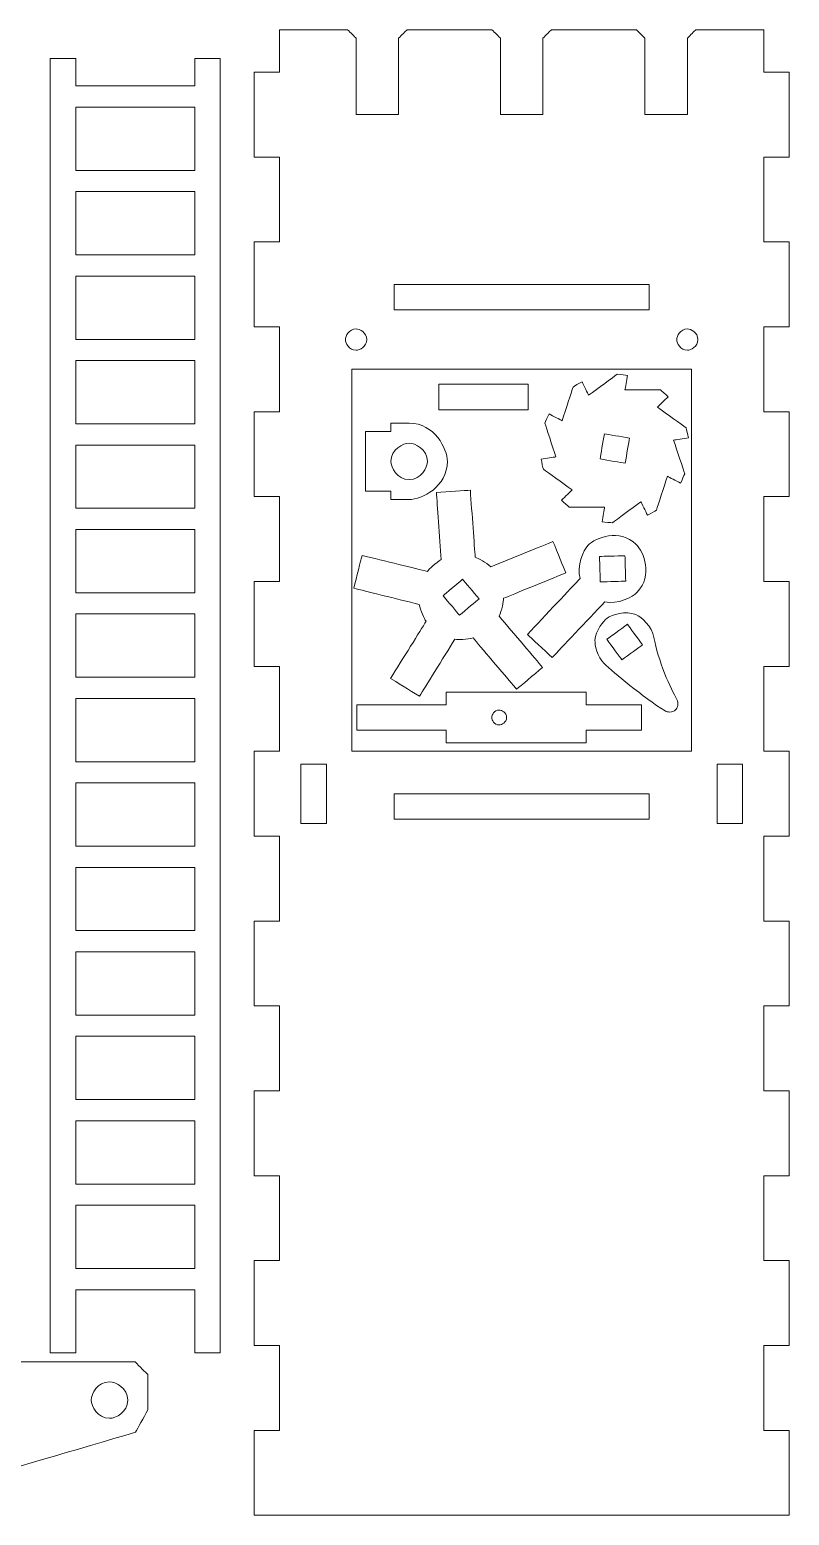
# Model space of a CAD drawing. Header units: millimetres. Extents: x -5059 to 5976, y -2595 to 3315.
# Drawn here: x 1387.6 to 1566.4, y -266.2 to 83.8 of the extents above; entities that cross this region are included whole.
import ezdxf

# ---------------------------------------------------------------- set-up
doc = ezdxf.new("R2010")
doc.units = ezdxf.units.MM
doc.header["$MEASUREMENT"] = 0
doc.layers.add('Make2D$visible$lines', color=7, linetype='Continuous')

msp = doc.modelspace()

# ---------------------------------------------------------------- linework, layer by layer
at = {"layer": 'Make2D$visible$lines', "color": 18, "lineweight": 9}
for points in [[(1446.4299, 73.7996), (1446.4299, 77.1329), (1446.4299, 82.1329), (1446.4299, 83.7996)], [(1446.4299, 83.7996), (1451.7632, 83.7996), (1459.7632, 83.7996), (1462.4299, 83.7996)], [(1462.4299, 83.7996), (1463.0966, 83.1329), (1464.0966, 82.1329), (1464.4299, 81.7996)], [(1464.4299, 81.7996), (1464.4299, 75.7996), (1464.4299, 66.7996), (1464.4299, 63.7996)], [(1474.4299, 81.7996), (1475.0966, 82.4662), (1476.0966, 83.4662), (1476.4299, 83.7996)], [(1474.4299, 63.7996), (1474.4299, 69.7996), (1474.4299, 78.7996), (1474.4299, 81.7996)], [(1496.4299, 83.7996), (1489.7632, 83.7996), (1479.7632, 83.7996), (1476.4299, 83.7996)], [(1496.4299, 83.7996), (1497.0966, 83.1329), (1498.0966, 82.1329), (1498.4299, 81.7996)], [(1498.4299, 81.7996), (1498.4299, 75.7996), (1498.4299, 66.7996), (1498.4299, 63.7996)], [(1508.4299, 81.7996), (1509.0966, 82.4662), (1510.0966, 83.4662), (1510.4299, 83.7996)], [(1508.4299, 63.7996), (1508.4299, 69.7996), (1508.4299, 78.7996), (1508.4299, 81.7996)], [(1530.4299, 83.7996), (1523.7632, 83.7996), (1513.7632, 83.7996), (1510.4299, 83.7996)], [(1530.4299, 83.7996), (1531.0966, 83.1329), (1532.0966, 82.1329), (1532.4299, 81.7996)], [(1532.4299, 81.7996), (1532.4299, 75.7996), (1532.4299, 66.7996), (1532.4299, 63.7996)], [(1542.4299, 81.7996), (1543.0966, 82.4662), (1544.0966, 83.4662), (1544.4299, 83.7996)], [(1542.4299, 63.7996), (1542.4299, 69.7996), (1542.4299, 78.7996), (1542.4299, 81.7996)], [(1560.4299, 83.7996), (1555.0966, 83.7996), (1547.0966, 83.7996), (1544.4299, 83.7996)], [(1560.4299, 83.7996), (1560.4299, 80.4662), (1560.4299, 75.4662), (1560.4299, 73.7996)], [(1398.4299, 77.0496), (1396.4299, 77.0496), (1393.4299, 77.0496), (1392.4299, 77.0496)], [(1392.4299, 77.0496), (1392.4299, -24.6171), (1392.4299, -177.1171), (1392.4299, -227.9504)], [(1398.4299, 77.0496), (1398.4299, 74.8829), (1398.4299, 71.6329), (1398.4299, 70.5496)], [(1426.4299, 70.5496), (1426.4299, 72.7163), (1426.4299, 75.9663), (1426.4299, 77.0496)], [(1432.4299, 77.0496), (1430.4299, 77.0496), (1427.4299, 77.0496), (1426.4299, 77.0496)], [(1432.4299, -227.9504), (1432.4299, -126.2837), (1432.4299, 26.2163), (1432.4299, 77.0496)], [(1440.4299, 73.7996), (1442.4299, 73.7996), (1445.4299, 73.7996), (1446.4299, 73.7996)], [(1440.4299, 73.7996), (1440.4299, 67.1329), (1440.4299, 57.1329), (1440.4299, 53.7996)], [(1560.4299, 73.7996), (1562.4299, 73.7996), (1565.4299, 73.7996), (1566.4299, 73.7996)], [(1566.4299, 73.7996), (1566.4299, 67.1329), (1566.4299, 57.1329), (1566.4299, 53.7996)], [(1398.4299, 70.5496), (1407.7633, 70.5496), (1421.7633, 70.5496), (1426.4299, 70.5496)], [(1426.4299, 65.5496), (1417.0966, 65.5496), (1403.0966, 65.5496), (1398.4299, 65.5496)], [(1398.4299, 65.5496), (1398.4299, 60.5829), (1398.4299, 53.1329), (1398.4299, 50.6496)], [(1426.4299, 50.6496), (1426.4299, 55.6163), (1426.4299, 63.0663), (1426.4299, 65.5496)], [(1464.4299, 63.7996), (1467.7632, 63.7996), (1472.7632, 63.7996), (1474.4299, 63.7996)], [(1498.4299, 63.7996), (1501.7632, 63.7996), (1506.7632, 63.7996), (1508.4299, 63.7996)], [(1532.4299, 63.7996), (1535.7632, 63.7996), (1540.7632, 63.7996), (1542.4299, 63.7996)], [(1446.4299, 53.7996), (1444.4299, 53.7996), (1441.4299, 53.7996), (1440.4299, 53.7996)], [(1446.4299, 33.7996), (1446.4299, 40.4662), (1446.4299, 50.4662), (1446.4299, 53.7996)], [(1560.4299, 53.7996), (1560.4299, 47.1329), (1560.4299, 37.1329), (1560.4299, 33.7996)], [(1566.4299, 53.7996), (1564.4299, 53.7996), (1561.4299, 53.7996), (1560.4299, 53.7996)], [(1398.4299, 50.6496), (1407.7633, 50.6496), (1421.7633, 50.6496), (1426.4299, 50.6496)], [(1426.4299, 45.6496), (1417.0966, 45.6496), (1403.0966, 45.6496), (1398.4299, 45.6496)], [(1398.4299, 45.6496), (1398.4299, 40.6829), (1398.4299, 33.2329), (1398.4299, 30.7496)], [(1426.4299, 30.7496), (1426.4299, 35.7163), (1426.4299, 43.1663), (1426.4299, 45.6496)], [(1440.4299, 33.7996), (1442.4299, 33.7996), (1445.4299, 33.7996), (1446.4299, 33.7996)], [(1440.4299, 13.7996), (1440.4299, 20.4662), (1440.4299, 30.4662), (1440.4299, 33.7996)], [(1560.4299, 33.7996), (1562.4299, 33.7996), (1565.4299, 33.7996), (1566.4299, 33.7996)], [(1566.4299, 33.7996), (1566.4299, 27.1329), (1566.4299, 17.1329), (1566.4299, 13.7996)], [(1398.4299, 30.7496), (1407.7633, 30.7496), (1421.7633, 30.7496), (1426.4299, 30.7496)], [(1426.4299, 25.7496), (1417.0966, 25.7496), (1403.0966, 25.7496), (1398.4299, 25.7496)], [(1398.4299, 25.7496), (1398.4299, 20.7829), (1398.4299, 13.3329), (1398.4299, 10.8496)], [(1426.4299, 10.8496), (1426.4299, 15.8163), (1426.4299, 23.2663), (1426.4299, 25.7496)], [(1473.4299, 23.7996), (1473.4299, 21.7996), (1473.4299, 18.7996), (1473.4299, 17.7996)], [(1533.4299, 23.7996), (1513.4299, 23.7996), (1483.4299, 23.7996), (1473.4299, 23.7996)], [(1533.4299, 17.7996), (1533.4299, 19.7996), (1533.4299, 22.7996), (1533.4299, 23.7996)], [(1473.4299, 17.7996), (1493.4299, 17.7996), (1523.4299, 17.7996), (1533.4299, 17.7996)], [(1398.4299, 10.8496), (1407.7633, 10.8496), (1421.7633, 10.8496), (1426.4299, 10.8496)], [(1446.4299, 13.7996), (1444.4299, 13.7996), (1441.4299, 13.7996), (1440.4299, 13.7996)], [(1446.4299, -6.2004), (1446.4299, 0.4662), (1446.4299, 10.4662), (1446.4299, 13.7996)], [(1560.4299, 13.7996), (1560.4299, 7.1329), (1560.4299, -2.8671), (1560.4299, -6.2004)], [(1566.4299, 13.7996), (1564.4299, 13.7996), (1561.4299, 13.7996), (1560.4299, 13.7996)], [(1426.4299, 5.8496), (1417.0966, 5.8496), (1403.0966, 5.8496), (1398.4299, 5.8496)], [(1398.4299, 5.8496), (1398.4299, 0.8829), (1398.4299, -6.5671), (1398.4299, -9.0504)], [(1426.4299, -9.0504), (1426.4299, -4.0837), (1426.4299, 3.3663), (1426.4299, 5.8496)], [(1463.4299, 3.7996), (1463.4299, -26.2004), (1463.4299, -71.2004), (1463.4299, -86.2004)], [(1543.4299, 3.7996), (1516.7632, 3.7996), (1476.7632, 3.7996), (1463.4299, 3.7996)], [(1543.4299, -86.2004), (1543.4299, -56.2004), (1543.4299, -11.2004), (1543.4299, 3.7996)], [(1483.9146, -5.7283), (1483.9146, -3.7283), (1483.9146, -0.7283), (1483.9146, 0.2717)], [(1483.9146, 0.2717), (1490.9146, 0.2717), (1501.4146, 0.2717), (1504.9146, 0.2717)], [(1504.9146, 0.2717), (1504.9146, -1.7283), (1504.9146, -4.7283), (1504.9146, -5.7283)], [(1517.6303, 0.8389), (1516.8993, 0.4801), (1515.8598, -0.1561), (1515.5228, -0.3845)], [(1517.6303, 0.8389), (1518.1443, -0.2084), (1518.9154, -1.7794), (1519.1725, -2.303)], [(1519.1725, -2.303), (1521.4192, -0.662), (1524.7894, 1.7995), (1525.9127, 2.62)], [(1525.9127, 2.62), (1526.7266, 2.5934), (1527.9357, 2.4407), (1528.3368, 2.371)], [(1528.3368, 2.371), (1528.1371, 1.2216), (1527.8375, -0.5026), (1527.7377, -1.0773)], [(1512.9635, -8.3291), (1513.8166, -5.6809), (1515.0963, -1.7086), (1515.5228, -0.3845)], [(1527.7377, -1.0773), (1530.5199, -1.0704), (1534.6932, -1.0599), (1536.0843, -1.0564)], [(1537.8991, -2.6826), (1537.0619, -3.4952), (1535.8061, -4.714), (1535.3875, -5.1202)], [(1537.8991, -2.6826), (1537.332, -2.0983), (1536.4057, -1.3063), (1536.0843, -1.0564)], [(1440.4299, -6.2004), (1442.4299, -6.2004), (1445.4299, -6.2004), (1446.4299, -6.2004)], [(1440.4299, -26.2004), (1440.4299, -19.5338), (1440.4299, -9.5338), (1440.4299, -6.2004)], [(1483.9146, -5.7283), (1490.9146, -5.7283), (1501.4146, -5.7283), (1504.9146, -5.7283)], [(1509.8691, -6.6937), (1509.4886, -7.4136), (1509.0216, -8.5394), (1508.8832, -8.9222)], [(1509.8691, -6.6937), (1510.9005, -7.2389), (1512.4478, -8.0566), (1512.9635, -8.3291)], [(1535.3875, -5.1202), (1537.6425, -6.7499), (1541.025, -9.1945), (1542.1524, -10.0093)], [(1560.4299, -6.2004), (1562.4299, -6.2004), (1565.4299, -6.2004), (1566.4299, -6.2004)], [(1566.4299, -6.2004), (1566.4299, -12.8671), (1566.4299, -22.8671), (1566.4299, -26.2004)], [(1398.4299, -9.0504), (1407.7633, -9.0504), (1421.7633, -9.0504), (1426.4299, -9.0504)], [(1472.6189, -10.8966), (1472.6189, -10.23), (1472.6189, -9.23), (1472.6189, -8.8966)], [(1472.6189, -8.8966), (1474.0523, -8.8966), (1476.2023, -8.8966), (1476.9189, -8.8966)], [(1511.4824, -16.8539), (1510.616, -14.21), (1509.3164, -10.2442), (1508.8832, -8.9222)], [(1542.6647, -12.3917), (1542.5494, -11.5857), (1542.2655, -10.4004), (1542.1524, -10.0093)], [(1466.6189, -24.8966), (1466.6189, -20.23), (1466.6189, -13.23), (1466.6189, -10.8966)], [(1466.6189, -10.8966), (1468.6189, -10.8966), (1471.6189, -10.8966), (1472.6189, -10.8966)], [(1522.899, -11.4015), (1522.5567, -13.3719), (1522.0431, -16.3277), (1521.872, -17.3129)], [(1528.8105, -12.4285), (1526.84, -12.0862), (1523.8843, -11.5726), (1522.899, -11.4015)], [(1527.7834, -18.34), (1528.1258, -16.3695), (1528.6393, -13.4138), (1528.8105, -12.4285)], [(1542.6647, -12.3917), (1541.5098, -12.557), (1539.7775, -12.8049), (1539.2, -12.8875)], [(1539.2, -12.8875), (1540.0664, -15.5314), (1541.366, -19.4972), (1541.7992, -20.8192)], [(1426.4299, -14.0504), (1417.0966, -14.0504), (1403.0966, -14.0504), (1398.4299, -14.0504)], [(1398.4299, -14.0504), (1398.4299, -19.0171), (1398.4299, -26.4671), (1398.4299, -28.9504)], [(1426.4299, -28.9504), (1426.4299, -23.9837), (1426.4299, -16.5337), (1426.4299, -14.0504)], [(1508.0177, -17.3497), (1509.1726, -17.1844), (1510.9049, -16.9365), (1511.4824, -16.8539)], [(1508.0177, -17.3497), (1508.133, -18.1557), (1508.4169, -19.341), (1508.53, -19.7321)], [(1521.872, -17.3129), (1523.8424, -17.6552), (1526.7982, -18.1688), (1527.7834, -18.34)], [(1515.2949, -24.6212), (1513.0399, -22.9915), (1509.6575, -20.5469), (1508.53, -19.7321)], [(1540.8134, -23.0477), (1541.1938, -22.3278), (1541.6608, -21.2021), (1541.7992, -20.8192)], [(1537.7189, -21.4123), (1536.8658, -24.0605), (1535.5862, -28.0328), (1535.1596, -29.3569)], [(1540.8134, -23.0477), (1539.7819, -22.5025), (1538.2347, -21.6848), (1537.7189, -21.4123)], [(1446.4299, -26.2004), (1444.4299, -26.2004), (1441.4299, -26.2004), (1440.4299, -26.2004)], [(1446.4299, -46.2004), (1446.4299, -39.5338), (1446.4299, -29.5338), (1446.4299, -26.2004)], [(1472.6189, -24.8966), (1470.6189, -24.8966), (1467.6189, -24.8966), (1466.6189, -24.8966)], [(1472.6189, -26.8966), (1472.6189, -26.23), (1472.6189, -25.23), (1472.6189, -24.8966)], [(1476.9189, -26.8966), (1475.4856, -26.8966), (1473.3356, -26.8966), (1472.6189, -26.8966)], [(1483.3503, -25.2633), (1486.01, -25.0706), (1489.9995, -24.7816), (1491.3294, -24.6852)], [(1484.4945, -41.0567), (1484.1131, -35.7923), (1483.541, -27.8956), (1483.3503, -25.2633)], [(1491.3294, -24.6852), (1491.7108, -29.9497), (1492.2829, -37.8464), (1492.4736, -40.4787)], [(1512.7833, -27.0588), (1513.6205, -26.2462), (1514.8763, -25.0274), (1515.2949, -24.6212)], [(1512.7833, -27.0588), (1513.3504, -27.6431), (1514.2767, -28.4351), (1514.5981, -28.685)], [(1531.51, -27.4384), (1529.2632, -29.0794), (1525.8931, -31.5409), (1524.7697, -32.3614)], [(1533.0522, -30.5803), (1532.5381, -29.533), (1531.767, -27.962), (1531.51, -27.4384)], [(1560.4299, -26.2004), (1560.4299, -32.8671), (1560.4299, -42.8671), (1560.4299, -46.2004)], [(1566.4299, -26.2004), (1564.4299, -26.2004), (1561.4299, -26.2004), (1560.4299, -26.2004)], [(1398.4299, -28.9504), (1407.7633, -28.9504), (1421.7633, -28.9504), (1426.4299, -28.9504)], [(1522.9447, -28.6641), (1520.1625, -28.671), (1515.9892, -28.6815), (1514.5981, -28.685)], [(1522.3456, -32.1124), (1522.5453, -30.963), (1522.8449, -29.2388), (1522.9447, -28.6641)], [(1533.0522, -30.5803), (1533.7831, -30.2215), (1534.8226, -29.5853), (1535.1596, -29.3569)], [(1426.4299, -33.9504), (1417.0966, -33.9504), (1403.0966, -33.9504), (1398.4299, -33.9504)], [(1398.4299, -33.9504), (1398.4299, -38.9171), (1398.4299, -46.3671), (1398.4299, -48.8504)], [(1426.4299, -48.8504), (1426.4299, -43.8837), (1426.4299, -36.4337), (1426.4299, -33.9504)], [(1522.3456, -32.1124), (1523.1479, -32.2518), (1524.3628, -32.3481), (1524.7697, -32.3614)], [(1496.1277, -42.7493), (1501.0166, -40.7598), (1508.3501, -37.7755), (1510.7946, -36.7807)], [(1510.7946, -36.7807), (1511.7997, -39.2507), (1513.3075, -42.9556), (1513.81, -44.1906)], [(1517.1689, -45.507), (1516.2862, -42.5571), (1517.9584, -38.8427), (1519.015, -37.7229)], [(1463.9159, -47.8053), (1464.5545, -45.2163), (1465.5125, -41.3327), (1465.8318, -40.0382)], [(1465.8318, -40.0382), (1470.9565, -41.3023), (1478.6435, -43.1984), (1481.2058, -43.8304)], [(1484.4945, -41.0567), (1483.1946, -41.7398), (1481.6521, -43.2474), (1481.2058, -43.8304)], [(1496.1277, -42.7493), (1495.0764, -41.7242), (1493.166, -40.723), (1492.4736, -40.4787)], [(1527.7451, -40.1283), (1525.746, -40.1861), (1522.7472, -40.2729), (1521.7477, -40.3018)], [(1521.7477, -40.3018), (1521.8055, -42.301), (1521.8923, -45.2997), (1521.9212, -46.2993)], [(1527.9187, -46.1257), (1527.8609, -44.1266), (1527.774, -41.1278), (1527.7451, -40.1283)], [(1513.81, -44.1906), (1508.9211, -46.1801), (1501.5877, -49.1645), (1499.1432, -50.1592)], [(1398.4299, -48.8504), (1407.7633, -48.8504), (1421.7633, -48.8504), (1426.4299, -48.8504)], [(1440.4299, -46.2004), (1442.4299, -46.2004), (1445.4299, -46.2004), (1446.4299, -46.2004)], [(1440.4299, -66.2004), (1440.4299, -59.5338), (1440.4299, -49.5338), (1440.4299, -46.2004)], [(1479.2899, -51.5976), (1474.1653, -50.3335), (1466.4782, -48.4374), (1463.9159, -47.8053)], [(1489.5055, -45.6815), (1487.9766, -46.9709), (1485.6833, -48.9051), (1484.9189, -49.5497)], [(1493.3737, -50.2681), (1492.0843, -48.7392), (1490.1502, -46.446), (1489.5055, -45.6815)], [(1504.7652, -58.65), (1508.8998, -54.269), (1515.1016, -47.6974), (1517.1689, -45.507)], [(1521.9212, -46.2993), (1523.9203, -46.2415), (1526.9191, -46.1547), (1527.9187, -46.1257)], [(1522.987, -50.9979), (1525.9831, -51.7085), (1529.5946, -49.8243), (1530.6513, -48.7046)], [(1560.4299, -46.2004), (1562.4299, -46.2004), (1565.4299, -46.2004), (1566.4299, -46.2004)], [(1566.4299, -46.2004), (1566.4299, -52.8671), (1566.4299, -62.8671), (1566.4299, -66.2004)], [(1479.2899, -51.5976), (1479.5379, -53.0449), (1480.495, -54.9778), (1480.9115, -55.5824)], [(1484.9189, -49.5497), (1486.2083, -51.0786), (1488.1424, -53.3719), (1488.7872, -54.1364)], [(1488.7872, -54.1364), (1490.316, -52.8469), (1492.6093, -50.9128), (1493.3737, -50.2681)], [(1498.1129, -54.3362), (1498.763, -53.0195), (1499.1248, -50.8932), (1499.1432, -50.1592)], [(1522.987, -50.9979), (1518.8525, -55.3789), (1512.6506, -61.9504), (1510.5834, -64.1409)], [(1426.4299, -53.8504), (1417.0966, -53.8504), (1403.0966, -53.8504), (1398.4299, -53.8504)], [(1398.4299, -53.8504), (1398.4299, -58.8171), (1398.4299, -66.2671), (1398.4299, -68.7504)], [(1426.4299, -68.7504), (1426.4299, -63.7837), (1426.4299, -56.3337), (1426.4299, -53.8504)], [(1472.554, -69.0321), (1475.3399, -64.5489), (1479.5187, -57.824), (1480.9115, -55.5824)], [(1498.1129, -54.3362), (1501.5158, -58.3711), (1506.6203, -64.4234), (1508.3217, -66.4408)], [(1491.9974, -59.4939), (1490.59, -59.9126), (1488.4331, -59.9105), (1487.7065, -59.8047)], [(1502.2063, -71.5985), (1498.8034, -67.5636), (1493.6989, -61.5113), (1491.9974, -59.4939)], [(1510.5834, -64.1409), (1508.644, -62.3105), (1505.7349, -59.5651), (1504.7652, -58.65)], [(1528.3198, -56.2808), (1526.7039, -57.4593), (1524.28, -59.2271), (1523.4721, -59.8163)], [(1531.8553, -61.1284), (1530.6768, -59.5125), (1528.909, -57.0887), (1528.3198, -56.2808)], [(1534.5761, -59.3686), (1535.4103, -64.5928), (1538.5927, -71.7149), (1539.9754, -73.9699)], [(1487.7065, -59.8047), (1484.9208, -64.288), (1480.742, -71.0129), (1479.3491, -73.2545)], [(1523.4721, -59.8163), (1524.6506, -61.4322), (1526.4184, -63.856), (1527.0077, -64.664)], [(1527.0077, -64.664), (1528.6235, -63.4855), (1531.0474, -61.7177), (1531.8553, -61.1284)], [(1446.4299, -66.2004), (1444.4299, -66.2004), (1441.4299, -66.2004), (1440.4299, -66.2004)], [(1446.4299, -86.2004), (1446.4299, -79.5338), (1446.4299, -69.5338), (1446.4299, -66.2004)], [(1508.3217, -66.4408), (1506.2832, -68.16), (1503.2255, -70.7389), (1502.2063, -71.5985)], [(1537.2092, -76.7106), (1532.0377, -73.4733), (1525.0381, -67.6426), (1522.8312, -65.5366)], [(1560.4299, -66.2004), (1560.4299, -72.8671), (1560.4299, -82.8671), (1560.4299, -86.2004)], [(1566.4299, -66.2004), (1564.4299, -66.2004), (1561.4299, -66.2004), (1560.4299, -66.2004)], [(1398.4299, -68.7504), (1407.7633, -68.7504), (1421.7633, -68.7504), (1426.4299, -68.7504)], [(1479.3491, -73.2545), (1477.0841, -71.8471), (1473.6866, -69.7359), (1472.554, -69.0321)], [(1485.6189, -75.2354), (1485.6189, -74.2354), (1485.6189, -72.7354), (1485.6189, -72.2354)], [(1485.6189, -72.2354), (1496.6189, -72.2354), (1513.1189, -72.2354), (1518.6189, -72.2354)], [(1518.6189, -72.2354), (1518.6189, -73.2354), (1518.6189, -74.7354), (1518.6189, -75.2354)], [(1426.4299, -73.7504), (1417.0966, -73.7504), (1403.0966, -73.7504), (1398.4299, -73.7504)], [(1398.4299, -73.7504), (1398.4299, -78.7171), (1398.4299, -86.1671), (1398.4299, -88.6504)], [(1426.4299, -88.6504), (1426.4299, -83.6837), (1426.4299, -76.2337), (1426.4299, -73.7504)], [(1464.6189, -81.2354), (1464.6189, -79.2354), (1464.6189, -76.2354), (1464.6189, -75.2354)], [(1485.6189, -75.2354), (1478.6189, -75.2354), (1468.1189, -75.2354), (1464.6189, -75.2354)], [(1531.6189, -75.2354), (1527.2856, -75.2354), (1520.7856, -75.2354), (1518.6189, -75.2354)], [(1531.6189, -75.2354), (1531.6189, -77.2354), (1531.6189, -80.2354), (1531.6189, -81.2354)], [(1464.6189, -81.2354), (1471.6189, -81.2354), (1482.1189, -81.2354), (1485.6189, -81.2354)], [(1485.6189, -84.2354), (1485.6189, -83.2354), (1485.6189, -81.7354), (1485.6189, -81.2354)], [(1518.6189, -81.2354), (1518.6189, -82.2354), (1518.6189, -83.7354), (1518.6189, -84.2354)], [(1518.6189, -81.2354), (1522.9523, -81.2354), (1529.4523, -81.2354), (1531.6189, -81.2354)], [(1440.4299, -86.2004), (1442.4299, -86.2004), (1445.4299, -86.2004), (1446.4299, -86.2004)], [(1440.4299, -106.2004), (1440.4299, -99.5338), (1440.4299, -89.5338), (1440.4299, -86.2004)], [(1463.4299, -86.2004), (1490.0966, -86.2004), (1530.0966, -86.2004), (1543.4299, -86.2004)], [(1518.6189, -84.2354), (1507.6189, -84.2354), (1491.1189, -84.2354), (1485.6189, -84.2354)], [(1560.4299, -86.2004), (1562.4299, -86.2004), (1565.4299, -86.2004), (1566.4299, -86.2004)], [(1566.4299, -86.2004), (1566.4299, -92.8671), (1566.4299, -102.8671), (1566.4299, -106.2004)], [(1398.4299, -88.6504), (1407.7633, -88.6504), (1421.7633, -88.6504), (1426.4299, -88.6504)], [(1451.4299, -89.2004), (1451.4299, -93.8671), (1451.4299, -100.8671), (1451.4299, -103.2004)], [(1457.4299, -89.2004), (1455.4299, -89.2004), (1452.4299, -89.2004), (1451.4299, -89.2004)], [(1457.4299, -103.2004), (1457.4299, -98.5338), (1457.4299, -91.5338), (1457.4299, -89.2004)], [(1549.4299, -89.2004), (1549.4299, -93.8671), (1549.4299, -100.8671), (1549.4299, -103.2004)], [(1555.4299, -89.2004), (1553.4299, -89.2004), (1550.4299, -89.2004), (1549.4299, -89.2004)], [(1555.4299, -103.2004), (1555.4299, -98.5338), (1555.4299, -91.5338), (1555.4299, -89.2004)], [(1426.4299, -93.6504), (1417.0966, -93.6504), (1403.0966, -93.6504), (1398.4299, -93.6504)], [(1398.4299, -93.6504), (1398.4299, -98.6171), (1398.4299, -106.0671), (1398.4299, -108.5504)], [(1426.4299, -108.5504), (1426.4299, -103.5837), (1426.4299, -96.1337), (1426.4299, -93.6504)], [(1473.4299, -96.2004), (1473.4299, -98.2004), (1473.4299, -101.2004), (1473.4299, -102.2004)], [(1533.4299, -96.2004), (1513.4299, -96.2004), (1483.4299, -96.2004), (1473.4299, -96.2004)], [(1533.4299, -102.2004), (1533.4299, -100.2004), (1533.4299, -97.2004), (1533.4299, -96.2004)], [(1451.4299, -103.2004), (1453.4299, -103.2004), (1456.4299, -103.2004), (1457.4299, -103.2004)], [(1473.4299, -102.2004), (1493.4299, -102.2004), (1523.4299, -102.2004), (1533.4299, -102.2004)], [(1549.4299, -103.2004), (1551.4299, -103.2004), (1554.4299, -103.2004), (1555.4299, -103.2004)], [(1446.4299, -106.2004), (1444.4299, -106.2004), (1441.4299, -106.2004), (1440.4299, -106.2004)], [(1446.4299, -126.2004), (1446.4299, -119.5338), (1446.4299, -109.5338), (1446.4299, -106.2004)], [(1560.4299, -106.2004), (1560.4299, -112.8671), (1560.4299, -122.8671), (1560.4299, -126.2004)], [(1566.4299, -106.2004), (1564.4299, -106.2004), (1561.4299, -106.2004), (1560.4299, -106.2004)], [(1398.4299, -108.5504), (1407.7633, -108.5504), (1421.7633, -108.5504), (1426.4299, -108.5504)], [(1426.4299, -113.5504), (1417.0966, -113.5504), (1403.0966, -113.5504), (1398.4299, -113.5504)], [(1398.4299, -113.5504), (1398.4299, -118.5171), (1398.4299, -125.9671), (1398.4299, -128.4504)], [(1426.4299, -128.4504), (1426.4299, -123.4837), (1426.4299, -116.0337), (1426.4299, -113.5504)], [(1398.4299, -128.4504), (1407.7633, -128.4504), (1421.7633, -128.4504), (1426.4299, -128.4504)], [(1440.4299, -126.2004), (1442.4299, -126.2004), (1445.4299, -126.2004), (1446.4299, -126.2004)], [(1440.4299, -146.2004), (1440.4299, -139.5338), (1440.4299, -129.5338), (1440.4299, -126.2004)], [(1560.4299, -126.2004), (1562.4299, -126.2004), (1565.4299, -126.2004), (1566.4299, -126.2004)], [(1566.4299, -126.2004), (1566.4299, -132.8671), (1566.4299, -142.8671), (1566.4299, -146.2004)], [(1426.4299, -133.4504), (1417.0966, -133.4504), (1403.0966, -133.4504), (1398.4299, -133.4504)], [(1398.4299, -133.4504), (1398.4299, -138.4171), (1398.4299, -145.8671), (1398.4299, -148.3504)], [(1426.4299, -148.3504), (1426.4299, -143.3837), (1426.4299, -135.9337), (1426.4299, -133.4504)], [(1446.4299, -146.2004), (1444.4299, -146.2004), (1441.4299, -146.2004), (1440.4299, -146.2004)], [(1446.4299, -166.2004), (1446.4299, -159.5338), (1446.4299, -149.5338), (1446.4299, -146.2004)], [(1560.4299, -146.2004), (1560.4299, -152.8671), (1560.4299, -162.8671), (1560.4299, -166.2004)], [(1566.4299, -146.2004), (1564.4299, -146.2004), (1561.4299, -146.2004), (1560.4299, -146.2004)], [(1398.4299, -148.3504), (1407.7633, -148.3504), (1421.7633, -148.3504), (1426.4299, -148.3504)], [(1426.4299, -153.3504), (1417.0966, -153.3504), (1403.0966, -153.3504), (1398.4299, -153.3504)], [(1398.4299, -153.3504), (1398.4299, -158.3171), (1398.4299, -165.7671), (1398.4299, -168.2504)], [(1426.4299, -168.2504), (1426.4299, -163.2837), (1426.4299, -155.8337), (1426.4299, -153.3504)], [(1440.4299, -166.2004), (1442.4299, -166.2004), (1445.4299, -166.2004), (1446.4299, -166.2004)], [(1440.4299, -186.2004), (1440.4299, -179.5338), (1440.4299, -169.5338), (1440.4299, -166.2004)], [(1560.4299, -166.2004), (1562.4299, -166.2004), (1565.4299, -166.2004), (1566.4299, -166.2004)], [(1566.4299, -166.2004), (1566.4299, -172.8671), (1566.4299, -182.8671), (1566.4299, -186.2004)], [(1398.4299, -168.2504), (1407.7633, -168.2504), (1421.7633, -168.2504), (1426.4299, -168.2504)], [(1426.4299, -173.2504), (1417.0966, -173.2504), (1403.0966, -173.2504), (1398.4299, -173.2504)], [(1398.4299, -173.2504), (1398.4299, -178.2171), (1398.4299, -185.6671), (1398.4299, -188.1504)], [(1426.4299, -188.1504), (1426.4299, -183.1837), (1426.4299, -175.7337), (1426.4299, -173.2504)], [(1398.4299, -188.1504), (1407.7633, -188.1504), (1421.7633, -188.1504), (1426.4299, -188.1504)], [(1446.4299, -186.2004), (1444.4299, -186.2004), (1441.4299, -186.2004), (1440.4299, -186.2004)], [(1446.4299, -206.2004), (1446.4299, -199.5338), (1446.4299, -189.5338), (1446.4299, -186.2004)], [(1560.4299, -186.2004), (1560.4299, -192.8671), (1560.4299, -202.8671), (1560.4299, -206.2004)], [(1566.4299, -186.2004), (1564.4299, -186.2004), (1561.4299, -186.2004), (1560.4299, -186.2004)], [(1426.4299, -193.1504), (1417.0966, -193.1504), (1403.0966, -193.1504), (1398.4299, -193.1504)], [(1398.4299, -193.1504), (1398.4299, -198.1171), (1398.4299, -205.5671), (1398.4299, -208.0504)], [(1426.4299, -208.0504), (1426.4299, -203.0837), (1426.4299, -195.6337), (1426.4299, -193.1504)], [(1440.4299, -206.2004), (1442.4299, -206.2004), (1445.4299, -206.2004), (1446.4299, -206.2004)], [(1440.4299, -226.2004), (1440.4299, -219.5338), (1440.4299, -209.5338), (1440.4299, -206.2004)], [(1560.4299, -206.2004), (1562.4299, -206.2004), (1565.4299, -206.2004), (1566.4299, -206.2004)], [(1566.4299, -206.2004), (1566.4299, -212.8671), (1566.4299, -222.8671), (1566.4299, -226.2004)], [(1398.4299, -208.0504), (1407.7633, -208.0504), (1421.7633, -208.0504), (1426.4299, -208.0504)], [(1426.4299, -213.0504), (1417.0966, -213.0504), (1403.0966, -213.0504), (1398.4299, -213.0504)], [(1398.4299, -213.0504), (1398.4299, -218.0171), (1398.4299, -225.4671), (1398.4299, -227.9504)], [(1426.4299, -227.9504), (1426.4299, -222.9837), (1426.4299, -215.5337), (1426.4299, -213.0504)], [(1446.4299, -226.2004), (1444.4299, -226.2004), (1441.4299, -226.2004), (1440.4299, -226.2004)], [(1446.4299, -246.2004), (1446.4299, -239.5338), (1446.4299, -229.5338), (1446.4299, -226.2004)], [(1560.4299, -226.2004), (1560.4299, -232.8671), (1560.4299, -242.8671), (1560.4299, -246.2004)], [(1566.4299, -226.2004), (1564.4299, -226.2004), (1561.4299, -226.2004), (1560.4299, -226.2004)], [(1352.4023, -230.0547), (1372.3954, -230.0547), (1402.3849, -230.0547), (1412.3815, -230.0547)], [(1392.4299, -227.9504), (1394.4299, -227.9504), (1397.4299, -227.9504), (1398.4299, -227.9504)], [(1412.3815, -230.0547), (1413.3815, -231.0547), (1414.8815, -232.5547), (1415.3815, -233.0547)], [(1426.4299, -227.9504), (1428.4299, -227.9504), (1431.4299, -227.9504), (1432.4299, -227.9504)], [(1415.3815, -233.0547), (1415.3815, -235.8265), (1415.3815, -239.9842), (1415.3815, -241.3701)], [(1415.3815, -241.3701), (1414.4219, -243.1262), (1412.9825, -245.7604), (1412.5027, -246.6385)], [(1412.5027, -246.6385), (1399.5288, -250.4439), (1380.068, -256.152), (1373.581, -258.0547)], [(1440.4299, -246.2004), (1442.4299, -246.2004), (1445.4299, -246.2004), (1446.4299, -246.2004)], [(1440.4299, -266.2004), (1440.4299, -259.5338), (1440.4299, -249.5338), (1440.4299, -246.2004)], [(1560.4299, -246.2004), (1562.4299, -246.2004), (1565.4299, -246.2004), (1566.4299, -246.2004)], [(1566.4299, -246.2004), (1566.4299, -252.8671), (1566.4299, -262.8671), (1566.4299, -266.2004)], [(1566.4299, -266.2004), (1524.4299, -266.2004), (1461.4299, -266.2004), (1440.4299, -266.2004)]]:
    msp.add_open_spline(points, degree=3, dxfattribs=at)
for points in [[(1466.9299, 10.7996), (1466.9299, 12.4662), (1465.2632, 13.2996), (1464.4299, 13.2996), (1464.4299, 13.2996), (1462.7632, 13.2996), (1461.9299, 11.6329), (1461.9299, 10.7996)], [(1466.9299, 10.7996), (1466.9299, 9.1329), (1465.2632, 8.2996), (1464.4299, 8.2996), (1464.4299, 8.2996), (1462.7632, 8.2996), (1461.9299, 9.9662), (1461.9299, 10.7996)], [(1544.9299, 10.7996), (1544.9299, 12.4662), (1543.2632, 13.2996), (1542.4299, 13.2996), (1542.4299, 13.2996), (1540.7632, 13.2996), (1539.9299, 11.6329), (1539.9299, 10.7996)], [(1544.9299, 10.7996), (1544.9299, 9.1329), (1543.2632, 8.2996), (1542.4299, 8.2996), (1542.4299, 8.2996), (1540.7632, 8.2996), (1539.9299, 9.9662), (1539.9299, 10.7996)], [(1476.9189, -8.8966), (1482.9189, -8.8966), (1485.9189, -14.8966), (1485.9189, -17.8966), (1485.9189, -17.8966), (1485.9189, -23.8966), (1479.9189, -26.8966), (1476.9189, -26.8966)], [(1476.9189, -22.1966), (1474.0523, -22.1966), (1472.6189, -19.33), (1472.6189, -17.8966), (1472.6189, -17.8966), (1472.6189, -15.03), (1475.4856, -13.5966), (1476.9189, -13.5966)], [(1476.9189, -22.1966), (1479.7856, -22.1966), (1481.2189, -19.33), (1481.2189, -17.8966), (1481.2189, -17.8966), (1481.2189, -15.03), (1478.3523, -13.5966), (1476.9189, -13.5966)], [(1530.6513, -48.7046), (1534.3118, -44.8259), (1532.2634, -39.226), (1530.324, -37.3957), (1530.324, -37.3957), (1526.4453, -33.7351), (1520.8453, -35.7836), (1519.015, -37.7229)], [(1522.8312, -65.5366), (1521.2526, -64.0302), (1520.607, -61.0998), (1520.6789, -60.0112), (1520.6789, -60.0112), (1520.8227, -57.834), (1522.6574, -55.4596), (1523.5389, -54.8168)], [(1534.5761, -59.3686), (1534.1639, -56.787), (1531.541, -54.4995), (1530.3325, -54.0011), (1530.3325, -54.0011), (1527.9157, -53.0044), (1524.595, -54.0465), (1523.5389, -54.8168)], [(1499.8689, -78.2354), (1499.8689, -77.0687), (1498.7023, -76.4854), (1498.1189, -76.4854), (1498.1189, -76.4854), (1496.9523, -76.4854), (1496.3689, -77.6521), (1496.3689, -78.2354)], [(1539.9754, -73.9699), (1540.5276, -74.8706), (1540.0532, -76.0644), (1539.678, -76.4361), (1539.678, -76.4361), (1538.9275, -77.1797), (1537.6569, -76.9909), (1537.2092, -76.7106)], [(1499.8689, -78.2354), (1499.8689, -79.4021), (1498.7023, -79.9854), (1498.1189, -79.9854), (1498.1189, -79.9854), (1496.9523, -79.9854), (1496.3689, -78.8187), (1496.3689, -78.2354)], [(1410.6815, -239.0547), (1410.6815, -236.1881), (1407.8148, -234.7547), (1406.3815, -234.7547), (1406.3815, -234.7547), (1403.5148, -234.7547), (1402.0815, -237.6214), (1402.0815, -239.0547)], [(1410.6815, -239.0547), (1410.6815, -241.9214), (1407.8148, -243.3547), (1406.3815, -243.3547), (1406.3815, -243.3547), (1403.5148, -243.3547), (1402.0815, -240.4881), (1402.0815, -239.0547)]]:
    msp.add_open_spline(points, degree=3, knots=[0, 0, 0, 0, 0.33333333, 0.33333333, 0.33333333, 0.33333333, 1, 1, 1, 1], dxfattribs=at)

doc.saveas('drawing.dxf')
